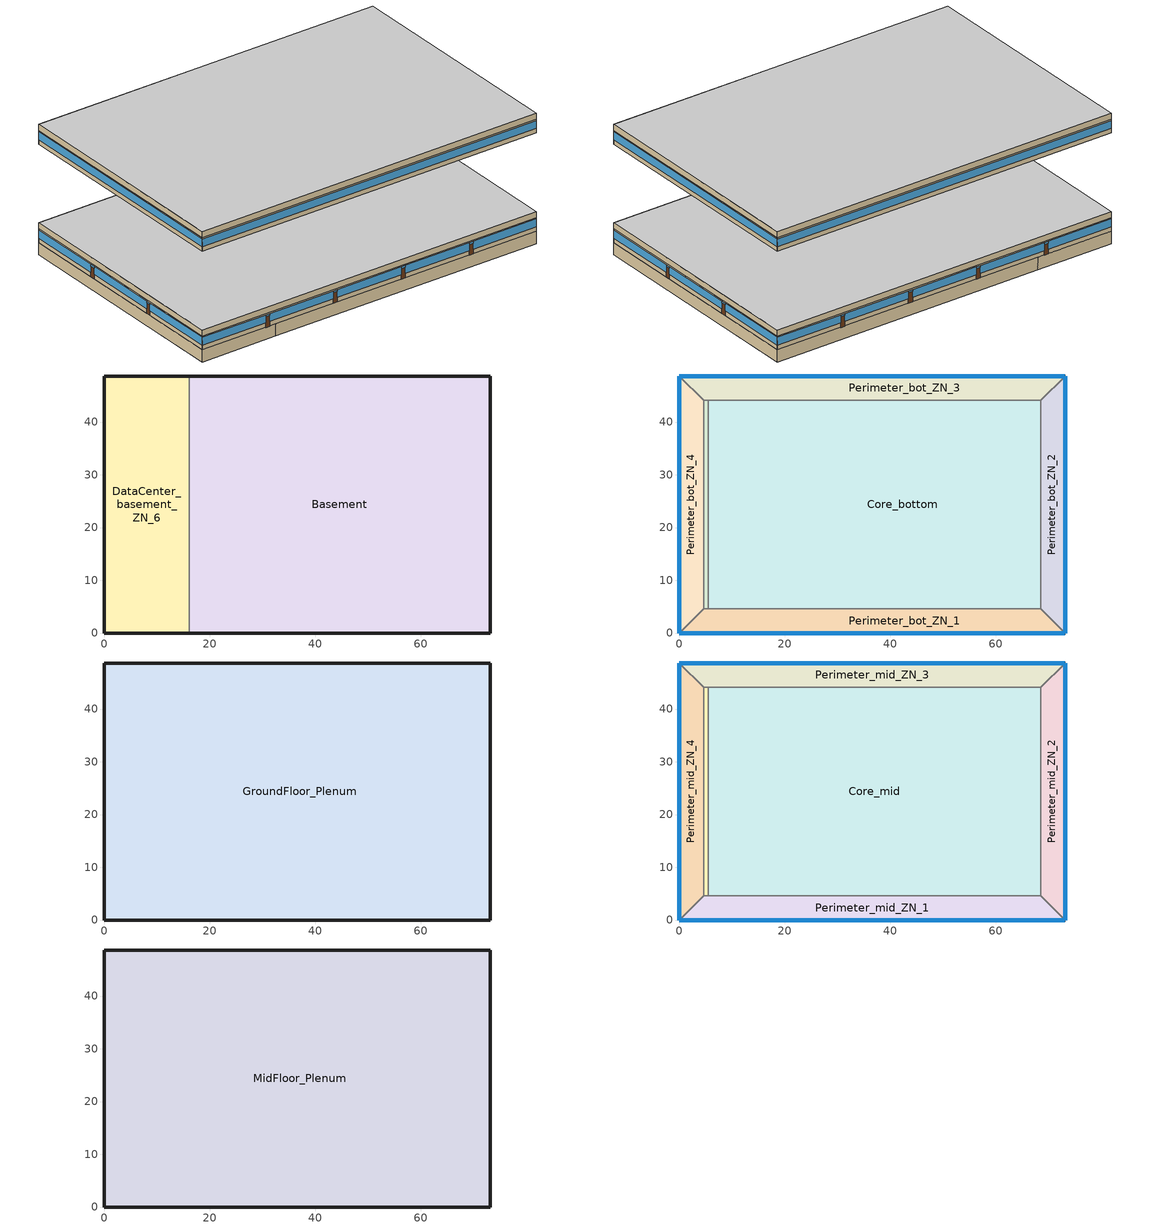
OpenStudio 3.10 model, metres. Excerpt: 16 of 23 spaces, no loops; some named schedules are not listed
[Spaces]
Basement
 floor ground (Basement Floor construction): 73.11,48.74 73.11,0 16.08,0 16.08,48.74 z-2.44
 wall ground (Basement Wall C-Factor 0.68 Height 2.44): 16.08,0 73.11,0 73.11,48.74 16.08,48.74 z-2.44:0
 wall to DataCenter_basement_ZN_6: 16.08,48.74 16.08,0 z-2.44:0
DataCenter_basement_ZN_6
 floor ground (Basement Floor construction): 16.08,48.74 16.08,0 0,0 0,48.74 z-2.44
 wall ground (Basement Wall C-Factor 0.68 Height 2.44): 16.08,48.74 0,48.74 0,0 16.08,0 z-2.44:0
Core_bottom
 floor to DataCenter_basement_ZN_6: 16.08,44.16 16.08,4.57 5.49,4.57 5.49,44.16 z0
 floor to Basement: 68.53,44.16 68.53,4.57 16.08,4.57 16.08,44.16 z0
 wall to Perimeter_bot_ZN_1: 5.49,4.57 68.53,4.57 z0:2.74
 wall to DataCenter_bot_ZN_6: 5.49,44.16 5.49,4.57 z0:2.74
 wall to Perimeter_bot_ZN_2: 68.53,4.57 68.53,44.16 z0:2.74
 wall to Perimeter_bot_ZN_3: 68.53,44.16 5.49,44.16 z0:2.74
Perimeter_bot_ZN_3
 floor to Basement: 73.11,48.74 68.53,44.16 16.08,44.16 16.08,48.74 z0
 floor to DataCenter_basement_ZN_6: 16.08,48.74 16.08,44.16 4.57,44.16 0,48.74 z0
 wall outside: 73.11,48.74 0,48.74 z0:2.74
 wall to Perimeter_bot_ZN_4: 0,48.74 4.57,44.16 z0:2.74
 wall to Perimeter_bot_ZN_2: 68.53,44.16 73.11,48.74 z0:2.74
 wall to DataCenter_bot_ZN_6: 4.57,44.16 5.49,44.16 z0:2.74
 window: 73.11,48.74 59.29,48.74 / 58.38,48.74 44.44,48.74 / 43.52,48.74 29.61,48.74 / 28.7,48.74 14.74,48.74 / 13.82,48.74 0,48.74 z0.91:2.5; 59.29,48.74 58.38,48.74 / 44.44,48.74 43.52,48.74 / 29.61,48.74 28.7,48.74 / 14.74,48.74 13.82,48.74 z2.13:2.5
 door: 59.29,48.74 58.38,48.74 / 44.44,48.74 43.52,48.74 / 29.61,48.74 28.7,48.74 / 14.74,48.74 13.82,48.74 z0:2.13
Perimeter_bot_ZN_1
 floor to DataCenter_basement_ZN_6: 16.08,4.57 16.08,0 0,0 4.57,4.57 z0
 floor to Basement: 68.53,4.57 73.11,0 16.08,0 16.08,4.57 z0
 wall outside: 0,0 73.11,0 z0:2.74
 wall to Perimeter_bot_ZN_4: 4.57,4.57 0,0 z0:2.74
 wall to DataCenter_bot_ZN_6: 5.49,4.57 4.57,4.57 z0:2.74
 wall to Perimeter_bot_ZN_2: 73.11,0 68.53,4.57 z0:2.74
 window: 0,0 13.81,0 / 14.73,0 28.64,0 / 29.56,0 43.53,0 / 44.44,0 58.43,0 / 59.34,0 73.11,0 z0.91:2.5; 13.81,0 14.73,0 / 28.64,0 29.56,0 / 43.53,0 44.44,0 / 58.43,0 59.34,0 z2.13:2.5
 door: 13.81,0 14.73,0 / 28.64,0 29.56,0 / 43.53,0 44.44,0 / 58.43,0 59.34,0 z0:2.13
Perimeter_bot_ZN_2
 floor to Basement: 73.11,48.74 73.11,0 68.53,4.57 68.53,44.16 z0
 wall outside: 73.11,0 73.11,48.74 z0:2.74
 window: 73.11,0 73.11,15.6 / 73.11,16.51 73.11,32.21 / 73.11,33.12 73.11,48.74 z0.91:2.5; 73.11,15.6 73.11,16.51 / 73.11,32.21 73.11,33.12 z2.13:2.5
 door: 73.11,15.6 73.11,16.51 / 73.11,32.21 73.11,33.12 z0:2.13
Perimeter_bot_ZN_4
 floor to DataCenter_basement_ZN_6: 0,48.74 4.57,44.16 4.57,4.57 0,0 z0
 wall outside: 0,48.74 0,0 z0:2.74
 wall to DataCenter_bot_ZN_6: 4.57,4.57 4.57,44.16 z0:2.74
 window: 0,48.74 0,33.19 / 0,32.27 0,16.55 / 0,15.64 0,0 z0.91:2.5; 0,33.19 0,32.27 / 0,16.55 0,15.64 z2.13:2.5
 door: 0,33.19 0,32.27 / 0,16.55 0,15.64 z0:2.13
DataCenter_bot_ZN_6
 floor to DataCenter_basement_ZN_6: 5.49,44.16 5.49,4.57 4.57,4.57 4.57,44.16 z0
GroundFloor_Plenum
 floor to Perimeter_bot_ZN_4: 0,48.74 4.57,44.16 4.57,4.57 0,0 z2.74
 floor to Perimeter_bot_ZN_2: 73.11,48.74 73.11,0 68.53,4.57 68.53,44.16 z2.74
 floor to Perimeter_bot_ZN_1: 68.53,4.57 73.11,0 0,0 4.57,4.57 z2.74
 floor to Perimeter_bot_ZN_3: 73.11,48.74 68.53,44.16 4.57,44.16 0,48.74 z2.74
 floor to Core_bottom: 68.53,44.16 68.53,4.57 5.49,4.57 5.49,44.16 z2.74
 floor to DataCenter_bot_ZN_6: 5.49,44.16 5.49,4.57 4.57,4.57 4.57,44.16 z2.74
 wall outside: 73.11,0 73.11,48.74 0,48.74 0,0 73.11,0 z2.74:3.96
 ceiling adiabatic (Adiabatic floor construction): 73.11,0 73.11,48.74 0,48.74 0,0 z3.96
Perimeter_mid_ZN_2
 floor adiabatic (Adiabatic floor construction): 73.11,48.74 73.11,0 68.53,4.57 68.53,44.16 z19.82
 wall outside: 73.11,0 73.11,48.74 z19.82:22.56
 wall to Perimeter_mid_ZN_3: 73.11,48.74 68.53,44.16 z19.82:22.56
 wall to Perimeter_mid_ZN_1: 68.53,4.57 73.11,0 z19.82:22.56
 wall to Core_mid: 68.53,44.16 68.53,4.57 z19.82:22.56
 window: 73.11,0 73.11,48.74 z20.73:22.32
Perimeter_mid_ZN_1
 floor adiabatic (Adiabatic floor construction): 68.53,4.57 73.11,0 0,0 4.57,4.57 z19.82
 wall outside: 0,0 73.11,0 z19.82:22.56
 wall to Perimeter_mid_ZN_4: 4.57,4.57 0,0 z19.82:22.56
 wall to DataCenter_mid_ZN_6: 5.49,4.57 4.57,4.57 z19.82:22.56
 wall to Core_mid: 68.53,4.57 5.49,4.57 z19.82:22.56
 window: 0,0 73.11,0 z20.73:22.32
DataCenter_mid_ZN_6
 floor adiabatic (Adiabatic floor construction): 5.49,44.16 5.49,4.57 4.57,4.57 4.57,44.16 z19.82
 wall to Perimeter_mid_ZN_4: 4.57,44.16 4.57,4.57 z19.82:22.56
 wall to Core_mid: 5.49,4.57 5.49,44.16 z19.82:22.56
 wall to Perimeter_mid_ZN_3: 5.49,44.16 4.57,44.16 z19.82:22.56
Core_mid
 floor adiabatic (Adiabatic floor construction): 68.53,44.16 68.53,4.57 5.49,4.57 5.49,44.16 z19.82
 wall to Perimeter_mid_ZN_3: 68.53,44.16 5.49,44.16 z19.82:22.56
Perimeter_mid_ZN_3
 floor adiabatic (Adiabatic floor construction): 73.11,48.74 68.53,44.16 4.57,44.16 0,48.74 z19.82
 wall outside: 73.11,48.74 0,48.74 z19.82:22.56
 wall to Perimeter_mid_ZN_4: 0,48.74 4.57,44.16 z19.82:22.56
 window: 73.11,48.74 0,48.74 z20.73:22.32
Perimeter_mid_ZN_4
 floor adiabatic (Adiabatic floor construction): 0,48.74 4.57,44.16 4.57,4.57 0,0 z19.82
 wall outside: 0,48.74 0,0 z19.82:22.56
 window: 0,48.74 0,0 z20.73:22.32
MidFloor_Plenum
 floor to Perimeter_mid_ZN_1: 68.53,4.57 73.11,0 0,0 4.57,4.57 z22.56
 floor to DataCenter_mid_ZN_6: 5.49,44.16 5.49,4.57 4.57,4.57 4.57,44.16 z22.56
 floor to Perimeter_mid_ZN_2: 73.11,48.74 73.11,0 68.53,4.57 68.53,44.16 z22.56
 floor to Perimeter_mid_ZN_4: 0,48.74 4.57,44.16 4.57,4.57 0,0 z22.56
 floor to Core_mid: 68.53,44.16 68.53,4.57 5.49,4.57 5.49,44.16 z22.56
 floor to Perimeter_mid_ZN_3: 73.11,48.74 68.53,44.16 4.57,44.16 0,48.74 z22.56
 wall outside: 73.11,48.74 0,48.74 0,0 73.11,0 73.11,48.74 z22.56:23.78
 ceiling adiabatic (Adiabatic floor construction): 73.11,0 73.11,48.74 0,48.74 0,0 z23.78
[Building]
-LargeOffice-ASHRAE 169-2013-4A created: 2026-10-04 15:19:29 -0700: North Axis {deg}=0; Default Construction Set=90.1-2019 - LrgOffice - ASHRAE 169-2013-4A; Standards Number of Stories=13; Standards Number of Above Ground Stories=12; Standards Building Type=LargeOffice
[Site]
New York-John F Kennedy Intl AP_NY_USA: Latitude {deg}=40.65; Longitude {deg}=-73.8; Time Zone {hr}=-5; Elevation {m}=5
[SizingPeriod:DesignDay] Barometric Pressure {Pa}=101241; Rain Indicator=No; Snow Indicator=No; Day of Month=21; Daylight Saving Time Indicator=No; Humidity Condition Type=Wetbulb; Dry-Bulb Temperature Range Modifier Type=DefaultMultipliers
Name | Maximum Dry-Bulb Temperature {C} | Daily Dry-Bulb Temperature Range {deltaC} | Wind Speed {m/s} | Wind Direction {deg} | Month | Day Type | Wetbulb or DewPoint at Maximum Dry-Bulb {C} | Solar Model Indicator | ASHRAE Clear Sky Optical Depth for Beam Irradiance | ASHRAE Clear Sky Optical Depth for Diffuse Irradiance | Sky Clearness
New.York-John.F.Kennedy.Intl.AP_NY_USA Ann Clg .4% Condns DB=>MWB | 32.1 | 7.4 | 5.6 | 230 | 7 | SummerDesignDay | 23.1 | ASHRAETau | 0.541 | 1.8
New.York-John.F.Kennedy.Intl.AP_NY_USA Ann Clg .4% Condns WB=>MDB | 29.1 | 7.4 | 5.6 | 230 | 7 | SummerDesignDay | 25 | ASHRAETau | 0.541 | 1.8
New.York-John.F.Kennedy.Intl.AP_NY_USA Ann Htg 99.6% Condns DB | -10.7 | 0 | 7.5 | 320 | 1 | WinterDesignDay | -10.7 | ASHRAEClearSky |  |  | 0
[ClimateZones]
Climate Zone Institution Name 1=ASHRAE; Climate Zone Document Name 1=ANSI/ASHRAE Standard 169; Climate Zone Document Year 1=2006; Climate Zone Value 1=4A
[Site:WaterMainsTemperature]
Calculation Method=Correlation; Annual Average Outdoor Air Temperature {C}=12.4667; Maximum Difference In Monthly Average Outdoor Air Temperatures {deltaC}=25.2
[Site:GroundTemperature:Shallow]
6, 2.1, 1.1, 2, 7.2, 13.1, 18.7, 22.7, 23.9, 22, 17.5, 11.7
[Site:GroundTemperature:Deep]
11.8, 9, 7.2, 6.7, 7.7, 10.1, 13, 15.9, 17.8, 18.2, 17.1, 14.8
[Site:GroundTemperature:FCfactorMethod]
January Ground Temperature {C}=14; February Ground Temperature {C}=7.3; March Ground Temperature {C}=3.3; April Ground Temperature {C}=1.2; May Ground Temperature {C}=-0.2; June Ground Temperature {C}=5.6; July Ground Temperature {C}=10.9; August Ground Temperature {C}=16.1; September Ground Temperature {C}=21.7; October Ground Temperature {C}=25; November Ground Temperature {C}=24.8; December Ground Temperature {C}=19.9
[Material:NoMass] Thermal Absorptance=0.9; Solar Absorptance=0.7
Name | Roughness | Thermal Resistance {m2-K/W} | Visible Absorptance
CP02 CARPET PAD; CP02 CARPET PAD 1 | VeryRough | 0.21648 | 0.8
Nonres_Floor_Insulation | MediumSmooth | 2.88292 | 0.7
Typical Insulation R-14.97 | Smooth | 2.63723 | 0.7
Typical Carpet Pad | Smooth | 0.21648 | 0.8
Typical Insulation R-7.23 | Smooth | 1.27273 | 0.7
Typical Insulation R-30.13 | Smooth | 5.30668 | 0.7
Typical Insulation R-1.85 | Smooth | 0.326262 | 0.7
Typical Insulation R-2.38 | Smooth | 0.418404 | 0.7
[Material]
Name | Roughness | Thickness {m} | Conductivity {W/m-K} | Density {kg/m3} | Specific Heat {J/kg-K} | Thermal Absorptance | Solar Absorptance | Visible Absorptance
100mm Normalweight concrete floor | MediumSmooth | 0.1016 | 2.31 | 2322 | 832
G01 13mm gypsum board | Smooth | 0.0127 | 0.16 | 800 | 1090 | 0.9 | 0.7 | 0.5
M10 200mm concrete block basement wall | MediumRough | 0.2032 | 1.326 | 1842 | 912
4 in. Normalweight Concrete Floor | MediumRough | 0.1016 | 2.31 | 2322 | 832 | 0.9 | 0.7 | 0.7
1IN Stucco | Smooth | 0.0253 | 0.6918 | 1858 | 837 | 0.9 | 0.7 | 0.92
8IN CONCRETE HW RefBldg | Rough | 0.2032 | 1.311 | 2240 | 836.8 | 0.9 | 0.7 | 0.7
1/2IN Gypsum | Smooth | 0.0127 | 0.16 | 784.9 | 830 | 0.9 | 0.4 | 0.4
Roof Membrane | VeryRough | 0.0095 | 0.16 | 1121.29 | 1460 | 0.9 | 0.7 | 0.7
Metal Roof Surface; F08 Metal surface | Smooth | 0.0008 | 45.28 | 7824 | 500 | 0.9 | 0.7 | 0.7
8 in. Normalweight Concrete Floor | MediumRough | 0.2032 | 2.31 | 2322 | 832 | 0.9 | 0.7 | 0.7
8 in. Concrete Block Basement Wall | MediumRough | 0.2032 | 1.326 | 1842 | 912 | 0.9 | 0.7 | 0.7
G05 25mm wood | MediumSmooth | 0.0254 | 0.15 | 608 | 1630 | 0.9 | 0.5 | 0.5
[Construction]
Adiabatic floor construction: CP02 CARPET PAD, 100mm Normalweight concrete floor, Nonres_Floor_Insulation
Basement Floor construction: M10 200mm concrete block basement wall, CP02 CARPET PAD 1
Typical Insulated Exterior Mass Floor R-17.54: Typical Insulation R-14.97, 4 in. Normalweight Concrete Floor, Typical Carpet Pad
Typical Insulated Exterior Mass Wall R-9.62: 1IN Stucco, 8IN CONCRETE HW RefBldg, Typical Insulation R-7.23, 1/2IN Gypsum
Typical IEAD Roof R-31.25: Roof Membrane, Typical Insulation R-30.13, Metal Roof Surface
Typical Interior Floor: 100mm Normalweight concrete floor, CP02 CARPET PAD
Typical Interior Wall: G01 13mm gypsum board, G01 13mm gypsum board
Typical Interior Ceiling: CP02 CARPET PAD, 100mm Normalweight concrete floor
Typical Insulated Carpeted 8in Slab Floor: 8 in. Normalweight Concrete Floor, Typical Carpet Pad
Typical Insulated Basement Mass Wall: 8 in. Concrete Block Basement Wall
U 0.36 SHGC 0.36 Simple Glazing: U 0.36 SHGC 0.36 Simple Glazing
U 0.45 SHGC 0.33 Simple Glazing: U 0.45 SHGC 0.33 Simple Glazing
Typical Insulated Metal Door R-2.7: F08 Metal surface, Typical Insulation R-1.85
U 0.63 SHGC 0.33 Simple Glazing: U 0.63 SHGC 0.33 Simple Glazing
Typical Overhead Door R-3.23: Typical Insulation R-2.38
U 0.5 SHGC 0.4 Simple Glazing: U 0.5 SHGC 0.4 Simple Glazing
Typical Interior Window: Clear 3mm
Typical Interior Door; Typical Interior Partition: G05 25mm wood
[Construction:CfactorUndergroundWall]
Basement Wall C-Factor 0.68 Height 2.44: C-Factor {W/m2-K}=0.675713; Height {m}=2.439
[DefaultConstructionSet]
90.1-2019 - LrgOffice - ASHRAE 169-2013-4A: Default Exterior Surface Constructions=Default Surface Constructions 1; Default Interior Surface Constructions=Default Surface Constructions 2; Default Ground Contact Surface Constructions=Default Surface Constructions 3; Default Exterior SubSurface Constructions=Default Sub Surface Constructions 1; Default Interior SubSurface Constructions=Default Sub Surface Constructions 2; Interior Partition Construction=Typical Interior Partition
[DefaultSurfaceConstructions]
Name | Floor Construction | Wall Construction | Roof Ceiling Construction
Default Surface Constructions 1 | Typical Insulated Exterior Mass Floor R-17.54 | Typical Insulated Exterior Mass Wall R-9.62 | Typical IEAD Roof R-31.25
Default Surface Constructions 2 | Typical Interior Floor | Typical Interior Wall | Typical Interior Ceiling
Default Surface Constructions 3 | Typical Insulated Carpeted 8in Slab Floor | Typical Insulated Basement Mass Wall
[DefaultSubSurfaceConstructions]
Name | Fixed Window Construction | Operable Window Construction | Door Construction | Glass Door Construction | Overhead Door Construction | Skylight Construction | Tubular Daylight Dome Construction | Tubular Daylight Diffuser Construction
Default Sub Surface Constructions 1 | U 0.36 SHGC 0.36 Simple Glazing | U 0.45 SHGC 0.33 Simple Glazing | Typical Insulated Metal Door R-2.7 | U 0.63 SHGC 0.33 Simple Glazing | Typical Overhead Door R-3.23 | U 0.5 SHGC 0.4 Simple Glazing | Typical Interior Window | Typical Interior Window
Default Sub Surface Constructions 2 | Typical Interior Window | Typical Interior Window | Typical Interior Door
[WindowMaterial:SimpleGlazingSystem] Visible Transmittance=0.81
Name | U-Factor {W/m2-K} | Solar Heat Gain Coefficient
U 0.36 SHGC 0.36 Simple Glazing | 2.04417 | 0.36
U 0.45 SHGC 0.33 Simple Glazing | 2.55522 | 0.33
U 0.63 SHGC 0.33 Simple Glazing | 3.57731 | 0.33
U 0.5 SHGC 0.4 Simple Glazing | 2.83913 | 0.4
[WindowMaterial:Glazing]
Clear 3mm: Optical Data Type=SpectralAverage; Thickness {m}=0.003; Solar Transmittance at Normal Incidence=0.837; Front Side Solar Reflectance at Normal Incidence=0.075; Back Side Solar Reflectance at Normal Incidence=0.075; Visible Transmittance at Normal Incidence=0.898; Front Side Visible Reflectance at Normal Incidence=0.081; Back Side Visible Reflectance at Normal Incidence=0.081; Infrared Transmittance at Normal Incidence=0; Front Side Infrared Hemispherical Emissivity=0.84; Back Side Infrared Hemispherical Emissivity=0.84; Conductivity {W/m-K}=0.9; Dirt Correction Factor for Solar and Visible Transmittance=1; Solar Diffusing=No
[Space]
Name | Space Type | Building Story | Thermal Zone | Part of Total Floor Area
Core_mid | Office WholeBuilding - Lg Office-others | Building Story 2 | Core_mid ZN | Yes
Perimeter_mid_ZN_2 | Office WholeBuilding - Lg Office-others | Building Story 2 | Perimeter_mid_ZN_2 ZN | Yes
Perimeter_mid_ZN_1 | Office WholeBuilding - Lg Office-others | Building Story 2 | Perimeter_mid_ZN_1 ZN | Yes
MidFloor_Plenum | Plenum |  | MidFloor_Plenum ZN | No
DataCenter_mid_ZN_6 | Office OfficeLarge Data Center | Building Story 2 | DataCenter_mid_ZN_6 ZN
Core_bottom | Office WholeBuilding - Lg Office-others | Building Story 1 | Core_bottom ZN | Yes
Perimeter_bot_ZN_3 | Office WholeBuilding - Lg Office-others | Building Story 1 | Perimeter_bot_ZN_3 ZN | Yes
Basement | Office WholeBuilding - Lg Office-basement | Basement Story 0 | Basement ZN | Yes
Perimeter_bot_ZN_1 | Office WholeBuilding - Lg Office-others | Building Story 1 | Perimeter_bot_ZN_1 ZN | Yes
Perimeter_mid_ZN_3 | Office WholeBuilding - Lg Office-others | Building Story 2 | Perimeter_mid_ZN_3 ZN | Yes
Perimeter_mid_ZN_4 | Office WholeBuilding - Lg Office-others | Building Story 2 | Perimeter_mid_ZN_4 ZN | Yes
GroundFloor_Plenum | Plenum |  | GroundFloor_Plenum ZN | No
DataCenter_basement_ZN_6 | Office OfficeLarge Main Data Center | Basement Story 0 | DataCenter_basement_ZN_6 ZN
Perimeter_bot_ZN_2 | Office WholeBuilding - Lg Office-others | Building Story 1 | Perimeter_bot_ZN_2 ZN | Yes
Perimeter_bot_ZN_4 | Office WholeBuilding - Lg Office-others | Building Story 1 | Perimeter_bot_ZN_4 ZN | Yes
DataCenter_bot_ZN_6 | Office OfficeLarge Data Center | Building Story 1 | DataCenter_bot_ZN_6 ZN
[BuildingStory]
Name | Nominal Z Coordinate {m}
Basement Story 0 | -2.439
Building Story 1 | 0
Building Story 2 | 19.816
[Lights] Fraction Replaceable=1
Name | Lights Definition | Space or SpaceType
Basement-Office WholeBuilding - Lg Office-basement Lights | Office WholeBuilding - Lg Office-basement Lights Definition | Basement
Core_bottom-Office WholeBuilding - Lg Office-others Lights | Office WholeBuilding - Lg Office-others Lights Definition | Core_bottom
Core_mid-Office WholeBuilding - Lg Office-others Lights | Office WholeBuilding - Lg Office-others Lights Definition | Core_mid
DataCenter_basement_ZN_6-Office OfficeLarge Main Data Center Lights | Office OfficeLarge Main Data Center Lights Definition | DataCenter_basement_ZN_6
DataCenter_bot_ZN_6-Office OfficeLarge Data Center Lights | Office OfficeLarge Data Center Lights Definition | DataCenter_bot_ZN_6
DataCenter_mid_ZN_6-Office OfficeLarge Data Center Lights | Office OfficeLarge Data Center Lights Definition | DataCenter_mid_ZN_6
Perimeter_bot_ZN_1-Office WholeBuilding - Lg Office-others Lights | Office WholeBuilding - Lg Office-others Lights Definition | Perimeter_bot_ZN_1
Perimeter_bot_ZN_2-Office WholeBuilding - Lg Office-others Lights | Office WholeBuilding - Lg Office-others Lights Definition | Perimeter_bot_ZN_2
Perimeter_bot_ZN_3-Office WholeBuilding - Lg Office-others Lights | Office WholeBuilding - Lg Office-others Lights Definition | Perimeter_bot_ZN_3
Perimeter_bot_ZN_4-Office WholeBuilding - Lg Office-others Lights | Office WholeBuilding - Lg Office-others Lights Definition | Perimeter_bot_ZN_4
Perimeter_mid_ZN_1-Office WholeBuilding - Lg Office-others Lights | Office WholeBuilding - Lg Office-others Lights Definition | Perimeter_mid_ZN_1
Perimeter_mid_ZN_2-Office WholeBuilding - Lg Office-others Lights | Office WholeBuilding - Lg Office-others Lights Definition | Perimeter_mid_ZN_2
Perimeter_mid_ZN_3-Office WholeBuilding - Lg Office-others Lights | Office WholeBuilding - Lg Office-others Lights Definition | Perimeter_mid_ZN_3
Perimeter_mid_ZN_4-Office WholeBuilding - Lg Office-others Lights | Office WholeBuilding - Lg Office-others Lights Definition | Perimeter_mid_ZN_4
[SpaceInfiltration:DesignFlowRate] Design Flow Rate Calculation Method=Flow/ExteriorArea; Flow per Exterior Surface Area {m3/s-m2}=0.000570329; Velocity Term Coefficient=0; Density Basis=Outdoor
Name | Space or SpaceType | Schedule | Constant Term Coefficient | Temperature Term Coefficient | Velocity Squared Term Coefficient
Perimeter_mid_ZN_2 HVAC On Infiltration | Perimeter_mid_ZN_2 | Infiltration HVAC On Schedule | -0.0461 | 0.0053 | 0.0311
Perimeter_mid_ZN_2 HVAC Off Infiltration | Perimeter_mid_ZN_2 | Infiltration HVAC Off Schedule | 0 | 0.0174 | 0.0341
Perimeter_mid_ZN_1 HVAC On Infiltration | Perimeter_mid_ZN_1 | Infiltration HVAC On Schedule | -0.0461 | 0.0053 | 0.0311
Perimeter_mid_ZN_1 HVAC Off Infiltration | Perimeter_mid_ZN_1 | Infiltration HVAC Off Schedule | 0 | 0.0174 | 0.0341
MidFloor_Plenum HVAC On Infiltration | MidFloor_Plenum | Infiltration HVAC On Schedule | -0.0461 | 0.0053 | 0.0311
MidFloor_Plenum HVAC Off Infiltration | MidFloor_Plenum | Infiltration HVAC Off Schedule | 0 | 0.0174 | 0.0341
Perimeter_mid_ZN_3 HVAC On Infiltration | Perimeter_mid_ZN_3 | Infiltration HVAC On Schedule | -0.0461 | 0.0053 | 0.0311
Perimeter_mid_ZN_3 HVAC Off Infiltration | Perimeter_mid_ZN_3 | Infiltration HVAC Off Schedule | 0 | 0.0174 | 0.0341
Perimeter_bot_ZN_3 HVAC On Infiltration | Perimeter_bot_ZN_3 | Infiltration HVAC On Schedule | -0.0461 | 0.0053 | 0.0311
Perimeter_bot_ZN_3 HVAC Off Infiltration | Perimeter_bot_ZN_3 | Infiltration HVAC Off Schedule | 0 | 0.0174 | 0.0341
Perimeter_bot_ZN_1 HVAC On Infiltration | Perimeter_bot_ZN_1 | Infiltration HVAC On Schedule | -0.0461 | 0.0053 | 0.0311
Perimeter_bot_ZN_1 HVAC Off Infiltration | Perimeter_bot_ZN_1 | Infiltration HVAC Off Schedule | 0 | 0.0174 | 0.0341
Perimeter_mid_ZN_4 HVAC On Infiltration | Perimeter_mid_ZN_4 | Infiltration HVAC On Schedule | -0.0461 | 0.0053 | 0.0311
Perimeter_mid_ZN_4 HVAC Off Infiltration | Perimeter_mid_ZN_4 | Infiltration HVAC Off Schedule | 0 | 0.0174 | 0.0341
GroundFloor_Plenum HVAC On Infiltration | GroundFloor_Plenum | Infiltration HVAC On Schedule | -0.0461 | 0.0053 | 0.0311
GroundFloor_Plenum HVAC Off Infiltration | GroundFloor_Plenum | Infiltration HVAC Off Schedule | 0 | 0.0174 | 0.0341
Perimeter_bot_ZN_2 HVAC On Infiltration | Perimeter_bot_ZN_2 | Infiltration HVAC On Schedule | -0.0461 | 0.0053 | 0.0311
Perimeter_bot_ZN_2 HVAC Off Infiltration | Perimeter_bot_ZN_2 | Infiltration HVAC Off Schedule | 0 | 0.0174 | 0.0341
Perimeter_bot_ZN_4 HVAC On Infiltration | Perimeter_bot_ZN_4 | Infiltration HVAC On Schedule | -0.0461 | 0.0053 | 0.0311
Perimeter_bot_ZN_4 HVAC Off Infiltration | Perimeter_bot_ZN_4 | Infiltration HVAC Off Schedule | 0 | 0.0174 | 0.0341
